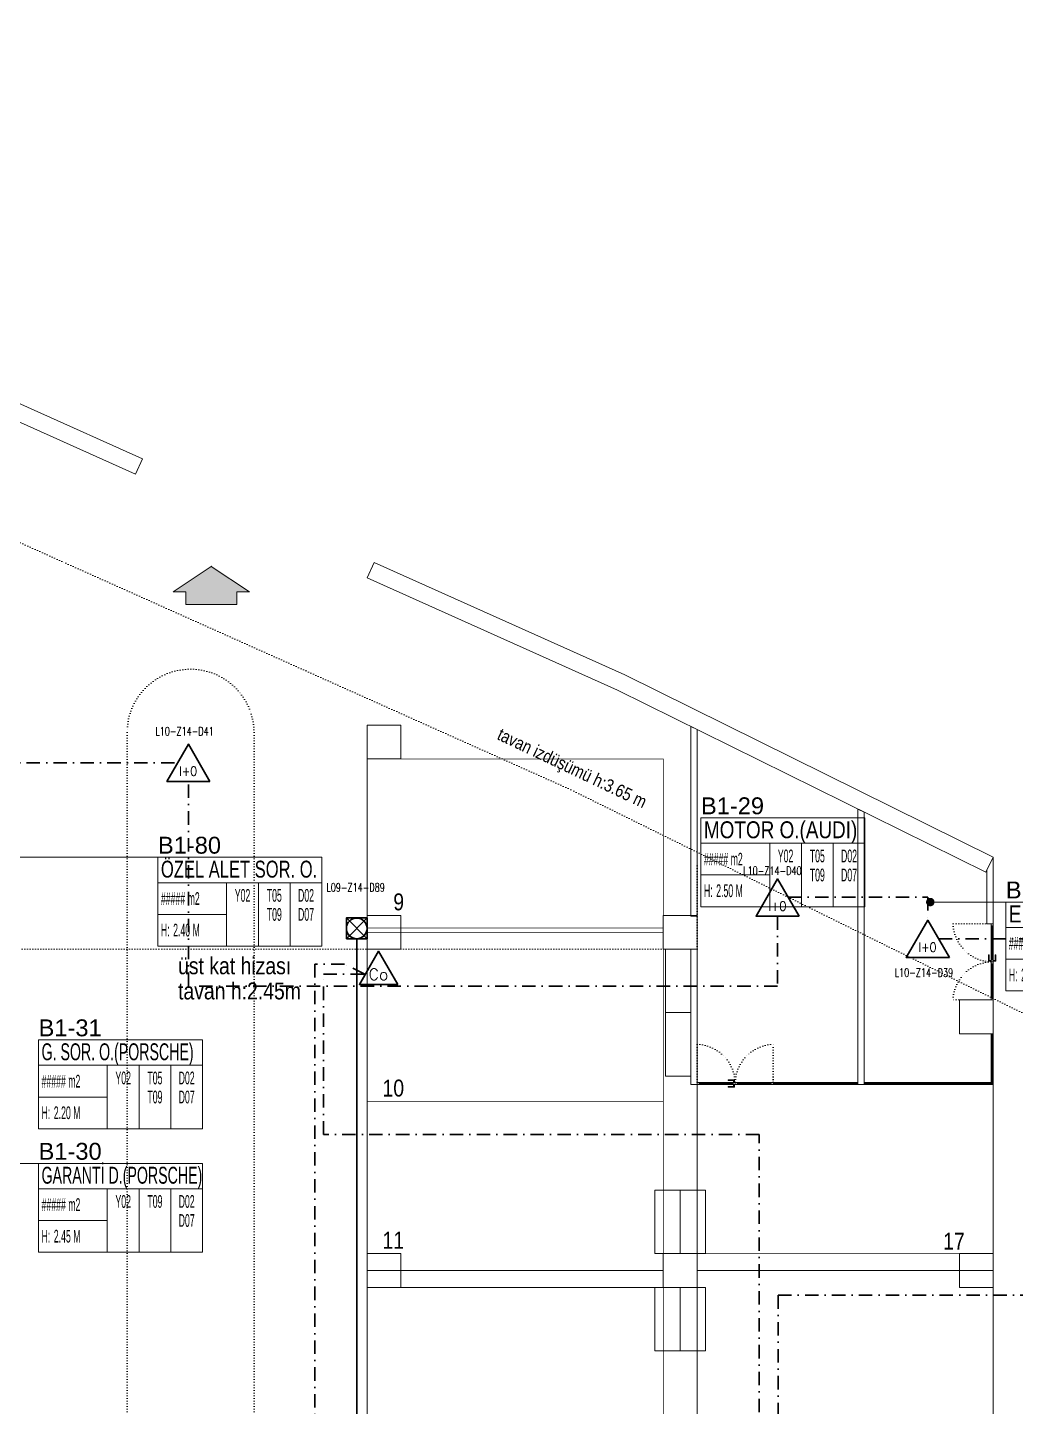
# Model space of a CAD drawing. Header units: metres. Extents: x -19121 to 152404, y -12107 to 29421.
# Drawn here: x 63637 to 65972, y 3718 to 6980 of the extents above; entities that cross this region are included whole.
import ezdxf
from ezdxf.enums import TextEntityAlignment as Align

# ---------------------------------------------------------------- set-up
doc = ezdxf.new("R2010")
doc.units = ezdxf.units.M
doc.header["$LTSCALE"] = 50
doc.header["$MEASUREMENT"] = 0
for name, pattern in [('DASHDOT', [25.4, 12.7, -6.35, 0, -6.35]), ('DOT2', [0.125, 0, -0.125]), ('HIDDEN', [0.375, 0.25, -0.125])]:
    doc.linetypes.add(name, pattern=pattern)
doc.layers.get('0').update_dxf_attribs({"color": 9, "lineweight": 9})
for name, color, linetype, lineweight in [('00', 9, 'Continuous', 9), ('01', 9, 'Continuous', 9), ('05', 9, 'Continuous', 9), ('06B', 9, 'Continuous', 9), ('06D', 9, 'Continuous', 9), ('10', 9, 'Continuous', 9), ('15', 9, 'Continuous', 9), ('20', 9, 'DOT2', 9), ('21', 9, 'Continuous', 9), ('21_mahal200', 9, 'Continuous', 9), ('E-DEDEKTÖR NUMARALARI', 20, 'Continuous', 30), ('E-DUVAR TİPİ FLAŞÖR', 7, 'Continuous', 30), ('E-KABLO', 7, 'Continuous', 30), ('E-KARBONMONOKSİT DEDEKTÖRÜ', 7, 'Continuous', 30), ('E-KOMBİNE DEDEKTÖR (ISI+OPTİK DUMAN)', 7, 'Continuous', 30)]:
    doc.layers.add(name, color=color, linetype=linetype, lineweight=lineweight)
doc.styles.add('Arial', font='arial.ttf', dxfattribs={"height": 2.5})
doc.styles.add('E-YAZI', font='txttw.shx', dxfattribs={"height": 200})
doc.styles.add('MuuM_TEXT-STANDART', font='ARIALN.TTF')
doc.dimstyles.new('MuuM_DIM200', dxfattribs={"dimscale": 20, "dimtxt": 2, "dimasz": 1, "dimexe": 1, "dimexo": 1, "dimgap": 1, "dimtad": 1, "dimdec": 1, "dimrnd": 0.5, "dimdsep": 46, "dimtxsty": 'MuuM_TEXT-STANDART', "dimblk": 'ARCHTICK', "dimcen": 0, "dimdle": 0.15, "dimclrd": 256, "dimclre": 256, "dimclrt": 256, "dimadec": 0, "dimazin": 0, "dimtfac": 5, "dimtdec": 1, "dimtix": 1, "dimtmove": 2, "dimatfit": 3, "dimldrblk": 'DOT', "dimfxl": 3, "dimfxlon": 1, "dimtolj": 1, "dimlwd": -1, "dimlwe": -1, "dimarcsym": 0})

# ---------------------------------------------------------------- blocks, each defined once
blk = doc.blocks.new('100_KOMBİNE DEDEKTÖR (ISI+OPTİK DUMAN) 085')
at = {"layer": 'E-KOMBİNE DEDEKTÖR (ISI+OPTİK DUMAN)', "color": 4}
blk.add_lwpolyline([(2.55, 0), (0, 4.42), (-2.55, 0)], close=True, dxfattribs=at)
at = {"layer": 'E-KOMBİNE DEDEKTÖR (ISI+OPTİK DUMAN)', "color": 3, "style": 'E-YAZI', "width": 0.8}
blk.add_text('I+O', height=1.102, dxfattribs=at).set_placement((-0.02, 1.22), align=Align.MIDDLE)
blk = doc.blocks.new('100_DUVAR TİPİ FLAŞÖR 085')
at = {"layer": 'E-DUVAR TİPİ FLAŞÖR', "color": 4}
blk.add_line((-1.22, 2.45), (1.22, 0), dxfattribs=at)
blk.add_lwpolyline([(-1.22, 0), (-1.22, 2.45), (1.22, 2.45), (1.22, 0)], close=True, dxfattribs=at)
blk.add_lwpolyline([(1.22, 2.45), (-1.22, 0)], dxfattribs=at)
blk.add_circle((0, 1.22), 1.22, dxfattribs=at)
blk = doc.blocks.new('100_KARBONMONOKSİT DEDEKTÖRÜ 085')
at = {"layer": 'E-KARBONMONOKSİT DEDEKTÖRÜ', "color": 4}
blk.add_lwpolyline([(2.26, 0), (0, 3.92), (-2.26, 0)], close=True, dxfattribs=at)
at = {"layer": 'E-KARBONMONOKSİT DEDEKTÖRÜ', "color": 3, "style": 'E-YAZI'}
blk.add_text('Co', height=1.36, dxfattribs=at).set_placement((-0.02, 1.2), align=Align.MIDDLE)
blk = doc.blocks.new('p-kolon_80x80')
blk.add_lwpolyline([(-40, -40), (40, -40), (40, 40), (-40, 40)], close=True)
blk = doc.blocks.new('1.bod.mimari.elk')
at = {"layer": '01'}
blk.add_lwpolyline([(7909, -2669.7), (7892.6, -2706.2), (6612.7, -2131.8), (6060, -1936.6), (6073.3, -1898.9), (6627.6, -2094.7)], close=True, dxfattribs=at)
blk.add_lwpolyline([(9902.3, -3647.9), (9032, -3217.5), (8440, -2951.8), (8456.4, -2915.3), (9049.1, -3181.3), (9920, -3612), (9902.3, -3647.9)], dxfattribs=at)
for p in [(8480, -3340), (8480, -3790), (9180, -3790), (9880, -3990), (8480, -4590), (9180, -4590), (9880, -4590)]:
    blk.add_blockref('p-kolon_80x80', p, dxfattribs=at)
blk = doc.blocks.new('p-işyeri')
at = {"color": 0, "const_width": 2}
blk.add_lwpolyline([(200, 0), (200, 700), (-200, 700), (-200, 0)], close=True, dxfattribs=at)
blk = doc.blocks.new('0-OK 2')
at = {"true_color": 0x4f4f4f}
blk.add_hatch(color=251, dxfattribs=at).paths.add_polyline_path([(0, 0), (120, 180), (120, 120), (180, 120), (180, -120), (120, -120), (120, -180)])
at = {"linetype": 'ByBlock', "lineweight": -2}
blk.add_lwpolyline([(180, -120), (180, 120), (120, 120), (120, 180), (0, 0), (120, -180), (120, -120)], close=True, dxfattribs=at)
blk.add_point((0, 0))
blk = doc.blocks.new('p-al-01_a')
at = {"layer": '06B'}
for points in [[(-5, -88.6), (-11.2, -88.6), (-11.2, -73.6), (-9.4, -73.6), (-9.4, -86.4), (-9.4, -86.4), (-5, -86.4), (-5, -88.6)], [(0, -88.6), (6.2, -88.6), (6.2, -73.6), (4.4, -73.6), (4.4, -86.4), (4.4, -86.4), (0, -86.4), (0, -88.6)]]:
    blk.add_lwpolyline(points, dxfattribs=at)
at = {"layer": '06D'}
for p, q in [((-5, -86.9), (-5, -5)), ((0, -5), (0, -86.9)), ((-5, -93.1), (-5, -175)), ((0, -175), (0, -93.1))]:
    blk.add_line(p, q, dxfattribs=at)
at = {"layer": '10'}
for points in [[(-5, 0), (0, 0), (0, -5), (-5, -5)], [(-5, -85), (0, -85), (0, -90), (-5, -90)], [(-5, -95), (0, -95), (0, -90), (-5, -90)], [(-5, -180), (0, -180), (0, -175), (-5, -175)]]:
    blk.add_lwpolyline(points, close=True, dxfattribs=at)
at = {"layer": '15'}
for points in [[(-2.5, -5), (-2.5, -85)], [(-2.5, -175), (-2.5, -95)]]:
    blk.add_lwpolyline(points, dxfattribs=at)
at = {"layer": '20'}
for points in [[(-5.3, 0), (-94.9, 0)], [(-5.3, -180), (-94.9, -180)], [(-5, -180), (-94.9, -180)]]:
    blk.add_lwpolyline(points, dxfattribs=at)
for centre, start, end in [((-1.5, 3.4), 182.0745, 267.6937), ((-1.5, -183.4), 92.3063, 177.9255)]:
    blk.add_arc(centre, 93.5, start, end, dxfattribs=at)
blk = doc.blocks.new('prf-10x10')
blk.add_lwpolyline([(-5, -5), (5, -5), (5, 5), (-5, 5)], close=True)
at = {"color": 255}
blk.add_solid([(-5, -5), (5, -5), (-5, 5), (5, 5)], dxfattribs=at)
at = {"layer": '10'}
blk.add_point((0, 0), dxfattribs=at)
blk = doc.blocks.new('p-birim')
blk.add_lwpolyline([(0, 0), (1, 0), (1, 1), (0, 1)], close=True)
blk = doc.blocks.new('0_roomno2')
blk.add_lwpolyline([(19.38, -10.5), (0, -10.5), (0, 0), (19.38, 0)], close=True)
for points in [[(0, -3), (19.38, -3)], [(8.12, -3), (8.12, -10.5)], [(11.88, -3), (11.88, -10.5)], [(15.62, -3), (15.62, -10.5)], [(0, -6.75), (8.12, -6.75)]]:
    blk.add_lwpolyline(points)
at = {"style": 'MuuM_TEXT-STANDART', "width": 0.6}
blk.add_text('H:', height=1.5, dxfattribs=at).set_placement((0.35, -8.61), align=Align.MIDDLE_LEFT)
at = {"style": 'Arial'}
blk.add_attdef('ODANO', (0, 1.17), '', height=2, dxfattribs=at)
blk.add_attdef('MEKANADI', text='', height=2, dxfattribs=at).set_placement((0.35, -3), align=Align.BOTTOM_LEFT)
at = {"style": 'MuuM_TEXT-STANDART', "width": 0.6}
for tag, p in [('M2', (0.35, -4.88)), ('TEMIZTAVANYUKSEKLIGI', (1.8, -8.61))]:
    blk.add_attdef(tag, text='', height=1.5, dxfattribs=at).set_placement(p, align=Align.MIDDLE_LEFT)
for tag, p in [('YER01', (10, -4.5)), ('TAVAN01', (13.75, -4.5)), ('DUVAR01', (17.5, -4.5)), ('YER02', (10, -6.75)), ('TAVAN02', (13.75, -6.75)), ('DUVAR02', (17.5, -6.75)), ('YER03', (10, -9)), ('TAVAN03', (13.75, -9)), ('DUVAR03', (17.5, -9))]:
    blk.add_attdef(tag, text='', height=1.5, dxfattribs=at).set_placement(p, align=Align.MIDDLE_CENTER)
blk = doc.blocks.new('_ArchTick')
at = {"color": 0, "linetype": 'ByBlock', "const_width": 0.15}
blk.add_lwpolyline([(-0.5, -0.5), (0.5, 0.5)], dxfattribs=at)
blk = doc.blocks.new('_Dot')
at = {"color": 0, "linetype": 'ByBlock', "lineweight": -2}
blk.add_line((-0.5, 0), (-1, 0), dxfattribs=at)
at = {"color": 0, "linetype": 'ByBlock', "const_width": 0.5}
blk.add_lwpolyline([(-0.25, 0, 1), (0.25, 0, 1)], format="xyb", close=True, dxfattribs=at)
blk = doc.blocks.new('1.bod.mimari1.elk')
at = {"layer": '00'}
for points in [[(9205, -3751.63), (9205, -3303.04), (9220, -3310.46), (9220, -3751.63), (9205, -3751.63)], [(9615, -4150), (9615, -4150), (9615, -4150), (9615, -3505.81), (9600, -3498.39), (9600, -4135), (9600, -4135), (9600, -4150), (9615, -4150), (9615, -4150)], [(9905, -3770), (9905, -3642.35), (9920, -3612.02), (9920, -3770), (9905, -3770)], [(9220, -3830), (9220, -4150), (9205, -4150), (9205, -3830)]]:
    blk.add_lwpolyline(points, close=True, dxfattribs=at)
at = {"layer": '06D', "linetype": 'DOT2'}
for points in [[(7872.5, -3317.79, -1), (8172.5, -3317.79, 0)], [(7872.5, -3317.79), (7872.5, -7740, 0.4142136), (8472.5, -8340), (11395.6, -8340)], [(8172.5, -3317.79), (8172.5, -7740, 0.4142136), (8472.5, -8040), (11395.6, -8040)]]:
    blk.add_lwpolyline(points, format="xyb", dxfattribs=at)
at = {"layer": '06D'}
for points in [[(9920, -4030), (9915, -4030), (9915, -4145), (9920, -4145)], [(9600, -4150), (9600, -4145), (9405, -4145), (9405, -4150)], [(9920, -4150), (9920, -4145), (9620, -4145), (9620, -4150)]]:
    blk.add_lwpolyline(points, close=True, dxfattribs=at)
at = {"layer": '15'}
for points in [[(9917.5, -4035), (9917.5, -4145)], [(9595, -4147.5), (9405, -4147.5)], [(9915, -4147.5), (9620, -4147.5)]]:
    blk.add_lwpolyline(points, dxfattribs=at)
at = {"layer": '20'}
for points in [[(11313.16, -4700), (10818.48, -4391.06), (8921.11, -3452.7), (7718.56, -2913.06), (6516.01, -2373.42), (4675.61, -1723.48), (3791.04, -1488.82)], [(6740, -2510), (6740, -4630), (7605, -4630), (7605, -3830), (9220, -3830), (9220, -3622.83)]]:
    blk.add_lwpolyline(points, dxfattribs=at)
blk.add_blockref('p-al-01_a', (9920, -3770))
at = {"xscale": -1, "rotation": 90}
blk.add_blockref('p-al-01_a', (9220, -4150), dxfattribs=at)
at = {"layer": '05', "yscale": 150}
for p, xscale in [((9145, -3980), 60.00000000000003), ((9145, -4130), 60.00000000000003), ((9120, -4550), 60), ((9180, -4550), 60), ((9120, -4780), 60), ((9180, -4780), 60)]:
    blk.add_blockref('p-birim', p, dxfattribs=dict(at, xscale=xscale))
at = {"layer": '06D', "color": 89, "linetype": 'HIDDEN', "true_color": 0x2e4d23, "rotation": 90}
for p in [(9140, -3580), (9140, -3990), (9920, -4350), (9140, -4390), (9920, -4790), (9140, -4830)]:
    blk.add_blockref('p-işyeri', p, dxfattribs=at)
at = {"layer": '10', "extrusion": (0, 0, -1), "xscale": 0.5, "yscale": 0.5, "zscale": -1}
for p, rotation in [((-9917.5, -4032.5), 90), ((-9402.5, -4147.5), 180), ((-9402.5, -4147.5), 90.00000000000001), ((-9597.5, -4147.5), 180), ((-9617.5, -4147.5), 180), ((-9617.5, -4147.5), 90.00000000000001), ((-9917.5, -4147.5), 180), ((-9917.5, -4147.5), 90)]:
    blk.add_blockref('prf-10x10', p, dxfattribs=dict(at, rotation=rotation))
blk.add_blockref('prf-10x10', (-9917.5, -4147.5), dxfattribs=at)
at = {"layer": '21', "xscale": 0.5, "yscale": 0.5, "zscale": 0.5, "rotation": 270}
blk.add_blockref('0-OK 2', (8071.59, -2924.5), dxfattribs=at)
at = {"layer": '21_mahal200'}
ref = blk.add_blockref('0_roomno2', (9229.15, -3519.47), dxfattribs=dict(at, xscale=20, yscale=20, zscale=20))
ref.add_attrib('ODANO', 'B1-29', (9229.15, -3510.82), dxfattribs={"layer": '0', "height": 40, "style": 'Arial'})
ref.add_attrib('MEKANADI', 'MOTOR O.(AUDI)', dxfattribs={"layer": '0', "height": 40, "style": 'Arial', "width": 0.8}).set_placement((9236.15, -3579.47), align=Align.BOTTOM_LEFT)
ref.add_attrib('M2', '##### m2', dxfattribs={"layer": '0', "height": 30, "style": 'MuuM_TEXT-STANDART', "width": 0.6}).set_placement((9236.15, -3616.97), align=Align.MIDDLE_LEFT)
ref.add_attrib('TEMIZTAVANYUKSEKLIGI', '2.50 M', dxfattribs={"layer": '0', "height": 30, "style": 'MuuM_TEXT-STANDART', "width": 0.6}).set_placement((9265.15, -3691.63), align=Align.MIDDLE_LEFT)
ref.add_attrib('YER01', 'Y02', dxfattribs={"layer": '0', "height": 30, "style": 'MuuM_TEXT-STANDART', "width": 0.6}).set_placement((9429.15, -3609.47), align=Align.MIDDLE_CENTER)
ref.add_attrib('TAVAN01', 'T05', dxfattribs={"layer": '0', "height": 30, "style": 'MuuM_TEXT-STANDART', "width": 0.6}).set_placement((9504.15, -3609.47), align=Align.MIDDLE_CENTER)
ref.add_attrib('DUVAR01', 'D02', dxfattribs={"layer": '0', "height": 30, "style": 'MuuM_TEXT-STANDART', "width": 0.6}).set_placement((9579.15, -3609.47), align=Align.MIDDLE_CENTER)
ref.add_attrib('TAVAN02', 'T09', dxfattribs={"layer": '0', "height": 30, "style": 'MuuM_TEXT-STANDART', "width": 0.6}).set_placement((9504.15, -3654.47), align=Align.MIDDLE_CENTER)
ref.add_attrib('DUVAR02', 'D07', dxfattribs={"layer": '0', "height": 30, "style": 'MuuM_TEXT-STANDART', "width": 0.6}).set_placement((9579.15, -3654.47), align=Align.MIDDLE_CENTER)
ref = blk.add_blockref('0_roomno2', (7945.44, -3612.65), dxfattribs=dict(at, xscale=20, yscale=20, zscale=20))
ref.add_attrib('ODANO', 'B1-80', (7945.44, -3604.01), dxfattribs={"layer": '0', "height": 40, "style": 'Arial'})
ref.add_attrib('MEKANADI', 'ÖZEL ALET SOR. O.', dxfattribs={"layer": '0', "height": 40, "style": 'Arial', "width": 0.7}).set_placement((7952.44, -3672.65), align=Align.BOTTOM_LEFT)
ref.add_attrib('M2', '##### m2', dxfattribs={"layer": '0', "height": 30, "style": 'MuuM_TEXT-STANDART', "width": 0.6}).set_placement((7952.44, -3710.15), align=Align.MIDDLE_LEFT)
ref.add_attrib('TEMIZTAVANYUKSEKLIGI', '2.40 M', dxfattribs={"layer": '0', "height": 30, "style": 'MuuM_TEXT-STANDART', "width": 0.6}).set_placement((7981.44, -3784.81), align=Align.MIDDLE_LEFT)
ref.add_attrib('YER01', 'Y02', dxfattribs={"layer": '0', "height": 30, "style": 'MuuM_TEXT-STANDART', "width": 0.6}).set_placement((8145.44, -3702.65), align=Align.MIDDLE_CENTER)
ref.add_attrib('TAVAN01', 'T05', dxfattribs={"layer": '0', "height": 30, "style": 'MuuM_TEXT-STANDART', "width": 0.6}).set_placement((8220.44, -3702.65), align=Align.MIDDLE_CENTER)
ref.add_attrib('DUVAR01', 'D02', dxfattribs={"layer": '0', "height": 30, "style": 'MuuM_TEXT-STANDART', "width": 0.6}).set_placement((8295.44, -3702.65), align=Align.MIDDLE_CENTER)
ref.add_attrib('TAVAN02', 'T09', dxfattribs={"layer": '0', "height": 30, "style": 'MuuM_TEXT-STANDART', "width": 0.6}).set_placement((8220.44, -3747.65), align=Align.MIDDLE_CENTER)
ref.add_attrib('DUVAR02', 'D07', dxfattribs={"layer": '0', "height": 30, "style": 'MuuM_TEXT-STANDART', "width": 0.6}).set_placement((8295.44, -3747.65), align=Align.MIDDLE_CENTER)
ref = blk.add_blockref('0_roomno2', (9949.87, -3718.58), dxfattribs=dict(at, xscale=20, yscale=20, zscale=20))
ref.add_attrib('ODANO', 'B1-08', (9949.87, -3709.94), dxfattribs={"layer": '0', "height": 40, "style": 'Arial'})
ref.add_attrib('MEKANADI', 'ELEK. O. (AUDI)', dxfattribs={"layer": '0', "height": 40, "style": 'Arial', "width": 0.8}).set_placement((9956.87, -3778.58), align=Align.BOTTOM_LEFT)
ref.add_attrib('M2', '##### m2', dxfattribs={"layer": '0', "height": 30, "style": 'MuuM_TEXT-STANDART', "width": 0.6}).set_placement((9956.87, -3816.08), align=Align.MIDDLE_LEFT)
ref.add_attrib('TEMIZTAVANYUKSEKLIGI', '2.50 M', dxfattribs={"layer": '0', "height": 30, "style": 'MuuM_TEXT-STANDART', "width": 0.6}).set_placement((9985.87, -3890.74), align=Align.MIDDLE_LEFT)
ref.add_attrib('YER01', 'Y02', dxfattribs={"layer": '0', "height": 30, "style": 'MuuM_TEXT-STANDART', "width": 0.6}).set_placement((10149.87, -3808.58), align=Align.MIDDLE_CENTER)
ref.add_attrib('TAVAN01', 'T05', dxfattribs={"layer": '0', "height": 30, "style": 'MuuM_TEXT-STANDART', "width": 0.6}).set_placement((10224.87, -3808.58), align=Align.MIDDLE_CENTER)
ref.add_attrib('DUVAR01', 'D02', dxfattribs={"layer": '0', "height": 30, "style": 'MuuM_TEXT-STANDART', "width": 0.6}).set_placement((10299.87, -3808.58), align=Align.MIDDLE_CENTER)
ref.add_attrib('TAVAN02', 'T09', dxfattribs={"layer": '0', "height": 30, "style": 'MuuM_TEXT-STANDART', "width": 0.6}).set_placement((10224.87, -3853.58), align=Align.MIDDLE_CENTER)
ref.add_attrib('DUVAR02', 'D07', dxfattribs={"layer": '0', "height": 30, "style": 'MuuM_TEXT-STANDART', "width": 0.6}).set_placement((10299.87, -3853.58), align=Align.MIDDLE_CENTER)
ref = blk.add_blockref('0_roomno2', (7663.28, -4044.64), dxfattribs=dict(at, xscale=20, yscale=20, zscale=20))
ref.add_attrib('ODANO', 'B1-31', (7663.28, -4036), dxfattribs={"layer": '0', "height": 40, "style": 'Arial'})
ref.add_attrib('MEKANADI', 'G. SOR. O.(PORSCHE)', dxfattribs={"layer": '0', "height": 40, "style": 'Arial', "width": 0.6}).set_placement((7670.28, -4104.64), align=Align.BOTTOM_LEFT)
ref.add_attrib('M2', '##### m2', dxfattribs={"layer": '0', "height": 30, "style": 'MuuM_TEXT-STANDART', "width": 0.6}).set_placement((7670.28, -4142.14), align=Align.MIDDLE_LEFT)
ref.add_attrib('TEMIZTAVANYUKSEKLIGI', '2.20 M', dxfattribs={"layer": '0', "height": 30, "style": 'MuuM_TEXT-STANDART', "width": 0.6}).set_placement((7699.28, -4216.8), align=Align.MIDDLE_LEFT)
ref.add_attrib('YER01', 'Y02', dxfattribs={"layer": '0', "height": 30, "style": 'MuuM_TEXT-STANDART', "width": 0.6}).set_placement((7863.28, -4134.64), align=Align.MIDDLE_CENTER)
ref.add_attrib('TAVAN01', 'T05', dxfattribs={"layer": '0', "height": 30, "style": 'MuuM_TEXT-STANDART', "width": 0.6}).set_placement((7938.28, -4134.64), align=Align.MIDDLE_CENTER)
ref.add_attrib('DUVAR01', 'D02', dxfattribs={"layer": '0', "height": 30, "style": 'MuuM_TEXT-STANDART', "width": 0.6}).set_placement((8013.28, -4134.64), align=Align.MIDDLE_CENTER)
ref.add_attrib('TAVAN02', 'T09', dxfattribs={"layer": '0', "height": 30, "style": 'MuuM_TEXT-STANDART', "width": 0.6}).set_placement((7938.28, -4179.64), align=Align.MIDDLE_CENTER)
ref.add_attrib('DUVAR02', 'D07', dxfattribs={"layer": '0', "height": 30, "style": 'MuuM_TEXT-STANDART', "width": 0.6}).set_placement((8013.28, -4179.64), align=Align.MIDDLE_CENTER)
ref = blk.add_blockref('0_roomno2', (7663.28, -4336.7), dxfattribs=dict(at, xscale=20, yscale=20, zscale=20))
ref.add_attrib('ODANO', 'B1-30', (7663.28, -4328.06), dxfattribs={"layer": '0', "height": 40, "style": 'Arial'})
ref.add_attrib('MEKANADI', 'GARANTİ D.(PORSCHE)', dxfattribs={"layer": '0', "height": 40, "style": 'Arial', "width": 0.6}).set_placement((7670.28, -4396.7), align=Align.BOTTOM_LEFT)
ref.add_attrib('M2', '##### m2', dxfattribs={"layer": '0', "height": 30, "style": 'MuuM_TEXT-STANDART', "width": 0.6}).set_placement((7670.28, -4434.2), align=Align.MIDDLE_LEFT)
ref.add_attrib('TEMIZTAVANYUKSEKLIGI', '2.45 M', dxfattribs={"layer": '0', "height": 30, "style": 'MuuM_TEXT-STANDART', "width": 0.6}).set_placement((7699.28, -4508.86), align=Align.MIDDLE_LEFT)
ref.add_attrib('YER01', 'Y02', dxfattribs={"layer": '0', "height": 30, "style": 'MuuM_TEXT-STANDART', "width": 0.6}).set_placement((7863.28, -4426.7), align=Align.MIDDLE_CENTER)
ref.add_attrib('TAVAN01', 'T09', dxfattribs={"layer": '0', "height": 30, "style": 'MuuM_TEXT-STANDART', "width": 0.6}).set_placement((7938.28, -4426.7), align=Align.MIDDLE_CENTER)
ref.add_attrib('DUVAR01', 'D02', dxfattribs={"layer": '0', "height": 30, "style": 'MuuM_TEXT-STANDART', "width": 0.6}).set_placement((8013.28, -4426.7), align=Align.MIDDLE_CENTER)
ref.add_attrib('DUVAR02', 'D07', dxfattribs={"layer": '0', "height": 30, "style": 'MuuM_TEXT-STANDART', "width": 0.6}).set_placement((8013.28, -4471.7), align=Align.MIDDLE_CENTER)
at = {"layer": '21', "style": 'MuuM_TEXT-STANDART'}
blk.add_text('tavan izdüşümü h:3.65 m', height=30, rotation=334.61633, dxfattribs=at).set_placement((8744.93, -3332.47))
for s, p in [('9', (8527.29, -3750)), ('10', (8527.29, -4190.44)), ('11', (8527.29, -4550.41)), ('17', (9852.82, -4552.56))]:
    blk.add_text(s, height=40, dxfattribs=at).set_placement(p, align=Align.BOTTOM_RIGHT)
for s, p in [('üst kat hizası', (7992.96, -3889.26)), ('tavan h:2.45m', (7992.96, -3948.8))]:
    blk.add_text(s, height=40, dxfattribs=at).set_placement(p)
at = {"layer": '21_mahal200'}
for points in [[(7414.56, -3612.65), (7945.44, -3612.65)], [(9771.3, -3718.58), (9949.87, -3718.58)], [(7392.74, -4336.7), (7663.28, -4336.7)]]:
    blk.add_leader(points, dimstyle='MuuM_DIM200', override={"dimasz": 1, "dimfxl": 10}, dxfattribs=at)

msp = doc.modelspace()

# ---------------------------------------------------------------- linework, layer by layer
at = {"layer": 'E-KABLO', "color": 6, "linetype": 'DASHDOT', "ltscale": 0.05}
for p, q in [((63380.43, 5240.88), (63991.95, 5240.88)), ((64017.44, 4712.83), (64017.44, 5196.72)), ((65435.22, 4922.99), (65765.35, 4922.99)), ((65765.35, 4922.99), (65765.35, 4868.4)), ((65410.35, 4877.75), (65410.35, 4712.83)), ((65790.85, 4824.23), (66000.8, 4824.23)), ((65410.35, 4712.83), (64017.44, 4712.83))]:
    msp.add_line(p, q, dxfattribs=at)
at = {"layer": 'E-KABLO', "color": 5, "linetype": 'Continuous', "ltscale": 0.05}
msp.add_line((64415.44, 4824.82), (64415.44, 3524.35), dxfattribs=at)
at = {"layer": 'E-KABLO', "color": 3, "linetype": 'DASHDOT', "ltscale": 0.05}
for p, q in [((64386.33, 4764.97), (64315.92, 4764.97)), ((64315.92, 4764.97), (64315.92, 3248.35)), ((64434.33, 4741.04), (64386.33, 4764.97)), ((64336.67, 4361.64), (64336.67, 4741.04)), ((64336.67, 4741.04), (64434.33, 4741.04)), ((65366.63, 4361.64), (64336.67, 4361.64)), ((65366.63, 3259.79), (65366.63, 4361.64)), ((66524.46, 3981.41), (65411.9, 3981.41)), ((65411.9, 3981.41), (65411.9, 1633.38))]:
    msp.add_line(p, q, dxfattribs=at)

# ---------------------------------------------------------------- block references
at = {"layer": '06D'}
for name in ['1.bod.mimari.elk', '1.bod.mimari1.elk']:
    msp.add_blockref(name, (56000, 8630), dxfattribs=at)
at = {"layer": 'E-DUVAR TİPİ FLAŞÖR', "xscale": 20, "yscale": 20, "zscale": 20}
msp.add_blockref('100_DUVAR TİPİ FLAŞÖR 085', (64415.44, 4824.82), dxfattribs=at)
at = {"layer": 'E-KARBONMONOKSİT DEDEKTÖRÜ', "color": 4, "xscale": 20, "yscale": 20, "zscale": 20}
msp.add_blockref('100_KARBONMONOKSİT DEDEKTÖRÜ 085', (64467.08, 4716.61), dxfattribs=at)
at = {"layer": 'E-KOMBİNE DEDEKTÖR (ISI+OPTİK DUMAN)', "xscale": 20, "yscale": 20, "zscale": 20}
for p in [(64017.44, 5196.72), (65410.35, 4877.75), (65765.35, 4780.07)]:
    msp.add_blockref('100_KOMBİNE DEDEKTÖR (ISI+OPTİK DUMAN) 085', p, dxfattribs=at)

# ---------------------------------------------------------------- texts
at = {"layer": 'E-DEDEKTÖR NUMARALARI', "style": 'E-YAZI', "width": 0.7}
for s, p in [('L10-Z14-D41', (63939.41, 5305.55)), ('L10-Z14-D40', (65329.09, 4975.53)), ('L09-Z14-D89', (64343.77, 4936.16)), ('L10-Z14-D39', (65687.32, 4734.64))]:
    msp.add_text(s, height=20, dxfattribs=at).set_placement(p)

doc.saveas('drawing.dxf')
